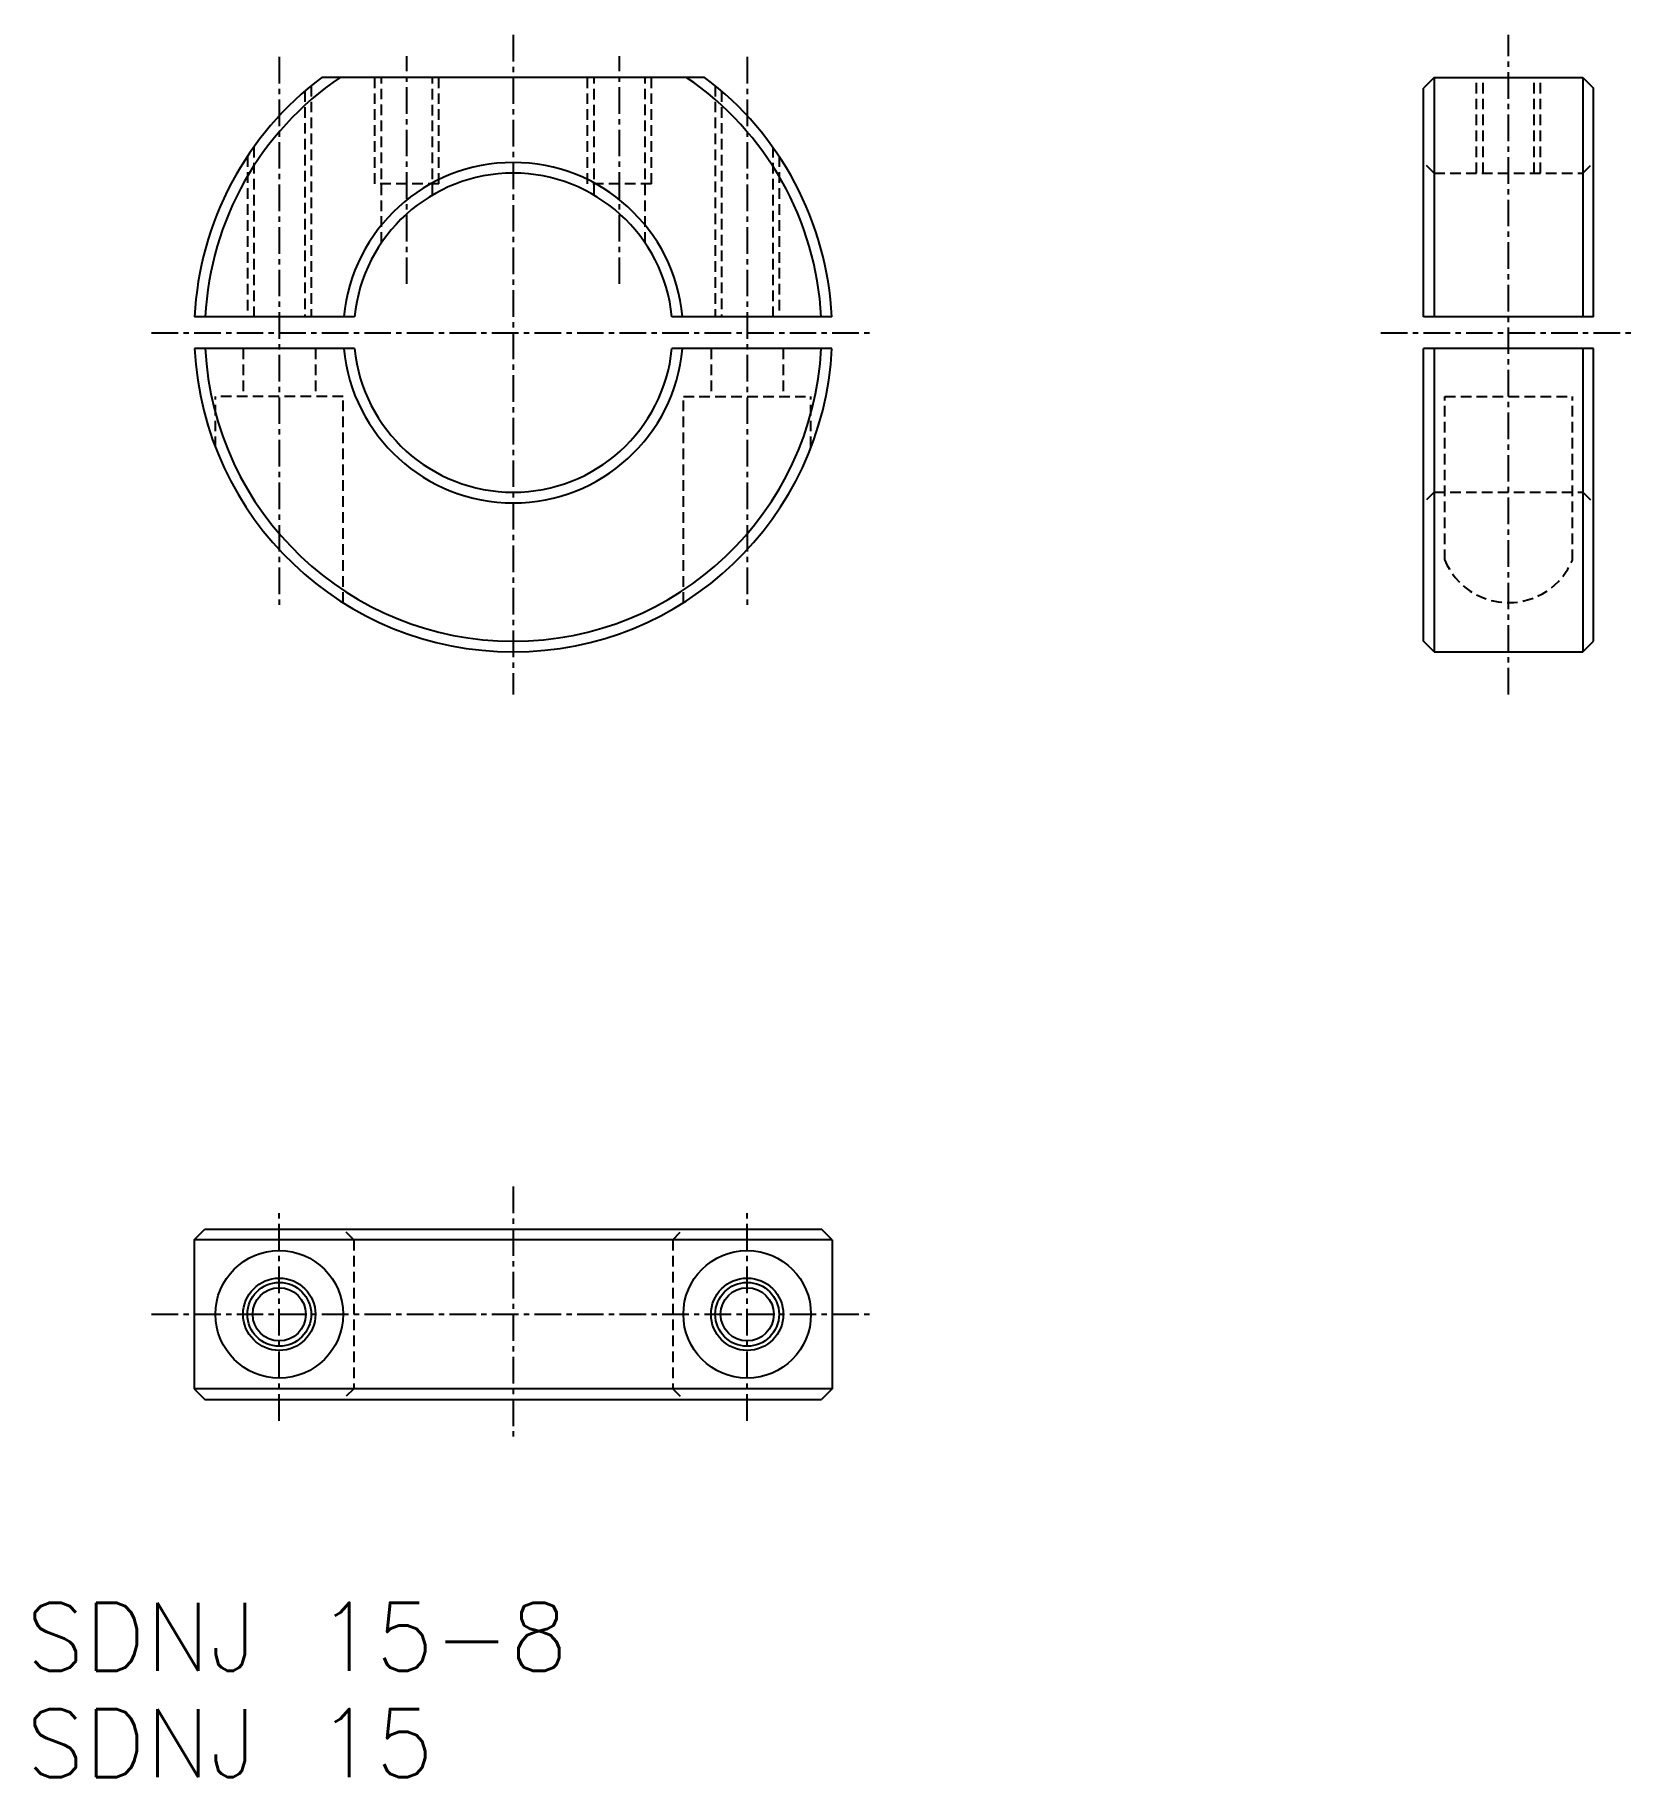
# Model space of a CAD drawing. Extents: x 585.5 to 660.8, y -277.4 to -195.5.
import ezdxf

# ---------------------------------------------------------------- set-up
doc = ezdxf.new("R2010")
doc.units = 0
doc.linetypes.add('CENTER', pattern=[2, 1.25, -0.25, 0.25, -0.25])
doc.linetypes.add('DASHED', pattern=[0.75, 0.5, -0.25])
doc.layers.get('0').update_dxf_attribs({"linetype": 'CONTINUOUS'})
doc.layers.add('CENTER', color=1, linetype='CENTER')
doc.styles.get("Standard").update_dxf_attribs({"font": 'txt.shx', "bigfont": 'bigfont.shx'})

msp = doc.modelspace()

# ---------------------------------------------------------------- linework, layer by layer
at = {"color": 3, "linetype": 'DASHED'}
for p, q in [((598.17, -198.118), (598.17, -208.724)), ((598.47, -197.866), (598.47, -208.724)), ((601.47, -202.474), (601.47, -197.474)), ((601.77, -205.254), (601.77, -197.474)), ((604.17, -203.008), (604.17, -197.474)), ((604.47, -202.474), (604.47, -197.474)), ((611.47, -202.474), (611.47, -197.474)), ((611.77, -203.008), (611.77, -197.474)), ((614.17, -205.254), (614.17, -197.474)), ((614.47, -202.474), (614.47, -197.474)), ((617.47, -197.866), (617.47, -208.724)), ((617.77, -198.118), (617.77, -208.724)), ((653.269, -201.974), (653.269, -197.474)), ((653.569, -201.974), (653.569, -197.474)), ((655.969, -201.974), (655.969, -197.474)), ((656.269, -201.974), (656.269, -197.474)), ((595.47, -201.183), (595.47, -208.724)), ((595.77, -200.747), (595.77, -208.724)), ((620.17, -200.747), (620.17, -208.724)), ((620.47, -201.183), (620.47, -208.724)), ((651.269, -201.974), (650.769, -201.474)), ((651.269, -201.974), (658.269, -201.974)), ((658.269, -201.974), (658.769, -201.474)), ((604.47, -202.474), (601.47, -202.474)), ((614.47, -202.474), (611.47, -202.474)), ((595.27, -210.224), (595.27, -212.474)), ((598.67, -210.224), (598.67, -212.474)), ((617.27, -210.224), (617.27, -212.474)), ((620.67, -210.224), (620.67, -212.474)), ((599.97, -212.474), (593.97, -212.474)), ((593.97, -214.859), (593.97, -212.474)), ((599.97, -222.163), (599.97, -212.474)), ((615.97, -222.163), (615.97, -212.474)), ((615.97, -212.474), (621.97, -212.474)), ((621.97, -214.859), (621.97, -212.474)), ((651.769, -212.474), (657.769, -212.474)), ((651.769, -220.163), (651.769, -212.474)), ((657.769, -220.163), (657.769, -212.474)), ((651.269, -216.974), (650.769, -217.474)), ((651.269, -216.974), (658.269, -216.974)), ((658.269, -216.974), (658.769, -217.474)), ((600.47, -252.113), (599.97, -251.613)), ((600.47, -252.113), (600.47, -259.113)), ((615.47, -252.113), (615.97, -251.613)), ((615.47, -252.113), (615.47, -259.113)), ((600.47, -259.113), (599.97, -259.613)), ((615.47, -259.113), (615.97, -259.613))]:
    msp.add_line(p, q, dxfattribs=at)
at = {"color": 7, "linetype": 'CONTINUOUS'}
for p, q in [((616.97, -197.474), (598.97, -197.474)), ((600.508, -208.724), (592.989, -208.724)), ((622.951, -208.724), (615.432, -208.724)), ((658.769, -208.724), (650.769, -208.724)), ((600.508, -210.224), (592.989, -210.224)), ((622.951, -210.224), (615.432, -210.224)), ((658.769, -210.224), (650.769, -210.224))]:
    msp.add_line(p, q, dxfattribs=at)
for p, q in [((651.269, -197.474), (650.769, -197.974)), ((650.769, -208.724), (650.769, -197.974)), ((651.269, -197.474), (658.269, -197.474)), ((651.269, -197.474), (651.269, -208.724)), ((658.269, -197.474), (658.769, -197.974)), ((658.269, -197.474), (658.269, -208.724)), ((658.769, -208.724), (658.769, -197.974)), ((650.769, -223.974), (650.769, -210.224)), ((651.269, -210.224), (651.269, -224.474)), ((658.269, -210.224), (658.269, -224.474)), ((658.769, -223.974), (658.769, -210.224)), ((651.269, -224.474), (650.769, -223.974)), ((658.269, -224.474), (658.769, -223.974)), ((651.269, -224.474), (658.269, -224.474)), ((592.97, -252.113), (593.47, -251.613)), ((592.97, -252.113), (592.97, -259.113)), ((622.97, -252.113), (592.97, -252.113)), ((593.47, -251.613), (622.47, -251.613)), ((622.97, -252.113), (622.47, -251.613)), ((622.97, -252.113), (622.97, -259.113)), ((592.97, -259.113), (593.47, -259.613)), ((622.97, -259.113), (592.97, -259.113)), ((622.97, -259.113), (622.47, -259.613)), ((593.47, -259.613), (622.47, -259.613))]:
    msp.add_line(p, q)
for centre in [(596.97, -255.613), (618.97, -255.613)]:
    msp.add_circle(centre, 3)
for centre, radius in [((596.97, -255.613), 1.7), ((596.97, -255.613), 1.25), ((618.97, -255.613), 1.7), ((618.97, -255.613), 1.25)]:
    msp.add_circle(centre, radius, dxfattribs=at)
at = {"color": 3, "linetype": 'CONTINUOUS'}
for centre in [(596.97, -255.613), (618.97, -255.613)]:
    msp.add_circle(centre, 1.5, dxfattribs=at)
at = {"color": 7, "linetype": 'CONTINUOUS'}
for radius, start, end in [(15, 126.8699, 177.13402), (14.5, 124.14842, 177.0351), (14.5, 2.9649, 55.85158), (15, 2.86598, 53.1301), (8, 5.37938, 174.62063), (7.5, 5.73917, 174.26084), (15, 182.86598, 357.13402), (14.5, 182.9649, 357.0351), (8, 185.37938, 270), (7.5, 185.73917, 270), (7.5, 270, 354.26083), (8, 270, 354.62062)]:
    msp.add_arc((607.97, -209.474), radius, start, end, dxfattribs=at)
at = {"color": 3, "linetype": 'DASHED'}
msp.add_arc((654.769, -218.913), 3.25, 202.61986, 337.38014, dxfattribs=at)
at = {"layer": 'CENTER', "color": 1, "linetype": 'CENTER'}
for p, q in [((607.97, -195.474), (607.97, -226.474)), ((654.769, -226.474), (654.769, -195.474)), ((596.97, -196.513), (596.97, -222.436)), ((602.97, -207.183), (602.97, -196.474)), ((612.97, -207.183), (612.97, -196.474)), ((618.97, -196.513), (618.97, -222.436)), ((590.97, -209.474), (624.97, -209.474)), ((648.769, -209.474), (660.769, -209.474)), ((607.97, -249.613), (607.97, -261.613)), ((596.97, -260.613), (596.97, -250.613)), ((618.97, -260.613), (618.97, -250.613)), ((590.97, -255.613), (624.97, -255.613))]:
    msp.add_line(p, q, dxfattribs=at)

# ---------------------------------------------------------------- texts
for s, p in [('SDNJ 15-8', (585.066, -272.372)), ('SDNJ 15', (585.066, -277.368))]:
    msp.add_text(s, height=3.2).set_placement(p)

doc.saveas('drawing.dxf')
